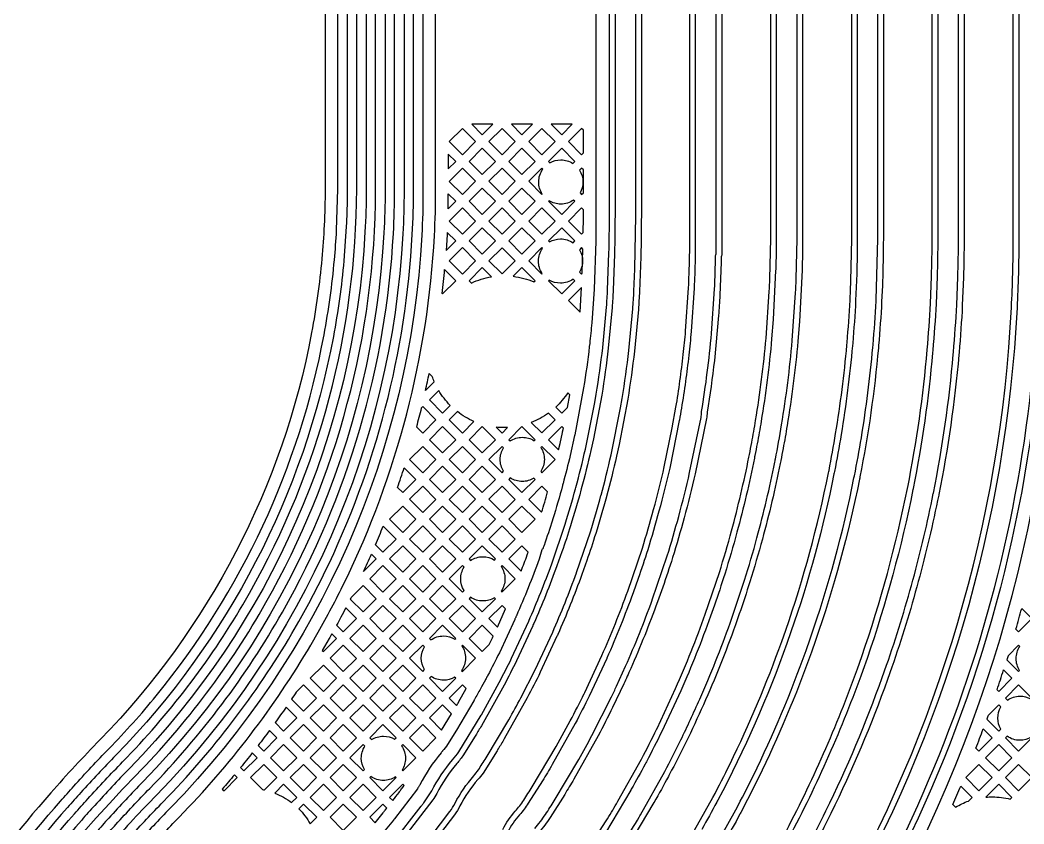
# Model space of a CAD drawing. Extents: x 726 to 3150, y -650 to 148.
# Drawn here: x 2604.21 to 2612.29, y -542.57 to -536.1 of the extents above; entities that cross this region are included whole.
import ezdxf

# ---------------------------------------------------------------- set-up
doc = ezdxf.new("R2010")
doc.units = 0
doc.layers.add('bak_bak_btr2-bcq2792', color=8, linetype='Continuous')
doc.layers.add('bak_outline', color=12, linetype='Continuous')

msp = doc.modelspace()

# ---------------------------------------------------------------- linework, layer by layer
at = {"layer": 'bak_bak_btr2-bcq2792'}
for p, q in [((2608.019, -536.943), (2607.8489, -536.943)), ((2608.3385, -536.943), (2608.1684, -536.943)), ((2608.6583, -536.943), (2608.4882, -536.943)), ((2607.6604, -537.1821), (2607.6604, -537.3016)), ((2608.627, -538.3607), (2608.7205, -538.4542)), ((2608.4672, -539.4796), (2608.5479, -539.5603)), ((2608.3074, -539.9593), (2608.4116, -540.0635)), ((2608.1476, -540.4388), (2608.2465, -540.5378)), ((2607.9877, -540.9183), (2608.0564, -540.987)), ((2607.668, -541.5577), (2607.7274, -541.6171)), ((2607.5081, -541.7176), (2607.6069, -541.8163))]:
    msp.add_line(p, q, dxfattribs=at)
for points in [[(2598.0005, -555.3814), (2598.0005, -549.881, -0.196002), (2602.2464, -539.4663, 0.196006), (2603.017, -537.5762), (2603.017, -506.9827, -0.414216), (2603.8135, -506.1862), (2615.4135, -506.1862, -0.414216), (2616.21, -506.9827), (2616.21, -537.991, -0.202307), (2611.7084, -548.6611, 0.202311), (2611.1935, -549.8813), (2611.1935, -555.3811, 0.202315), (2611.7084, -556.6014, -0.202307), (2616.21, -567.2714), (2616.21, -588.8027, -0.414217), (2615.4135, -589.5993), (2603.8135, -589.5993, -0.414217), (2603.017, -588.8027), (2603.017, -567.6862, 0.196007), (2602.2464, -565.7962, -0.196002)], [(2608.4672, -537.2419), (2608.478, -537.2526, -0.130373), (2608.5661, -537.2293, -0.145202), (2608.6631, -537.258), (2608.6793, -537.2419), (2608.5732, -537.1358)], [(2608.3075, -537.4016), (2608.4135, -537.5076), (2608.4171, -537.504, -0.145197), (2608.3883, -537.4071, -0.156238), (2608.4214, -537.3038), (2608.4134, -537.2957)], [(2608.7166, -537.3123, -0.141503), (2608.7439, -537.4071, -0.130377), (2608.7206, -537.4952), (2608.733, -537.5076), (2608.7475, -537.4932), (2608.7475, -537.3101), (2608.7331, -537.2957)], [(2608.4674, -537.5615), (2608.5733, -537.6674), (2608.6791, -537.5615), (2608.6694, -537.5518, -0.156241), (2608.5661, -537.5849, -0.141511), (2608.4714, -537.5575)], [(2608.6271, -537.7213), (2608.7331, -537.8273), (2608.7467, -537.8137, 0.002706), (2608.7475, -537.6809), (2608.7475, -537.6299), (2608.733, -537.6154)], [(2608.4672, -537.8812), (2608.4747, -537.8886, -0.131707), (2608.5636, -537.8648, -0.15177), (2608.6643, -537.8961), (2608.6793, -537.8812), (2608.5733, -537.7752)], [(2608.3073, -538.0411), (2608.4134, -538.1471), (2608.4171, -538.1433, -0.151777), (2608.3858, -538.0426, -0.154931), (2608.4183, -537.94), (2608.4134, -537.935)], [(2608.7164, -537.9517, -0.271374), (2608.7176, -538.1315), (2608.733, -538.147), (2608.7386, -538.1414), (2608.7445, -537.9464), (2608.7331, -537.935)], [(2608.1829, -538.1655, -0.071133), (2608.3497, -538.2107), (2608.3595, -538.201), (2608.2535, -538.0949)], [(2608.4672, -538.201), (2608.5731, -538.3069), (2608.6791, -538.2008), (2608.6661, -538.1878, -0.154933), (2608.5636, -538.2204, -0.134886), (2608.4728, -538.1954)], [(2607.5083, -539.1599), (2607.6142, -539.2659), (2607.6766, -539.2035, -0.062087), (2607.5838, -539.0844)], [(2608.5251, -539.2177), (2608.5733, -539.2658), (2608.6192, -539.2199), (2608.6375, -539.1183), (2608.6215, -539.1023, -0.061807)], [(2607.4039, -539.3753), (2607.4544, -539.4258), (2607.5603, -539.3198), (2607.4544, -539.2138), (2607.443, -539.2252, -0.00529)], [(2608.3286, -539.341), (2608.4134, -539.4257), (2608.5194, -539.3197), (2608.466, -539.2663, -0.064293)], [(2608.1476, -539.4797), (2608.1576, -539.4897, -0.147309), (2608.2557, -539.4602, -0.142599), (2608.3512, -539.4879), (2608.3595, -539.4796), (2608.2536, -539.3737)], [(2607.9877, -539.6396), (2608.0936, -539.7455), (2608.1057, -539.7334, -0.142616), (2608.0779, -539.638, -0.139392), (2608.1045, -539.5444), (2608.0937, -539.5336)], [(2608.404, -539.7361), (2608.4134, -539.7455), (2608.5194, -539.6395), (2608.4134, -539.5335), (2608.4052, -539.5417, -0.144113), (2608.4335, -539.638, -0.147303)], [(2608.1475, -539.7994), (2608.2535, -539.9054), (2608.3595, -539.7994), (2608.3493, -539.7892, -0.139396), (2608.2557, -539.8158, -0.144078), (2608.1595, -539.7874)], [(2607.8279, -540.4387), (2607.84, -540.4508, -0.14783), (2607.9385, -540.421, -0.13834), (2608.0314, -540.4472), (2608.0398, -540.4388), (2607.9338, -540.3328)], [(2607.6681, -540.5986), (2607.774, -540.7046), (2607.7869, -540.6917, -0.138337), (2607.7607, -540.5988, -0.138868), (2607.7871, -540.5056), (2607.7741, -540.4926)], [(2608.0863, -540.5001, -0.148355), (2608.1163, -540.5988, -0.147839), (2608.0865, -540.6973), (2608.0937, -540.7045), (2608.1996, -540.5986), (2608.0937, -540.4927)], [(2606.8718, -540.7615), (2606.9748, -540.8645), (2607.0808, -540.7584), (2606.9748, -540.6525), (2606.878, -540.7493, -0.000646)], [(2607.8279, -540.7585), (2607.9338, -540.8644), (2608.0398, -540.7584), (2608.0317, -540.7503, -0.138866), (2607.9385, -540.7766, -0.148364), (2607.8397, -540.7467)], [(2607.5083, -541.0781), (2607.5201, -541.0899, -0.152569), (2607.6213, -541.0583, -0.137844), (2607.7139, -541.0843), (2607.72, -541.0782), (2607.6141, -540.9723)], [(2607.3484, -541.238), (2607.4543, -541.3439), (2607.4695, -541.3287, -0.137859), (2607.4435, -541.2361, -0.134091), (2607.4681, -541.1458), (2607.4544, -541.132)], [(2607.7674, -541.3373), (2607.774, -541.3439), (2607.8799, -541.238), (2607.7739, -541.132), (2607.7689, -541.1371, -0.148851), (2607.7991, -541.2361, -0.152563)], [(2612.1549, -541.2491), (2612.2499, -541.344), (2612.258, -541.3359, -0.143032), (2612.2301, -541.2402, -0.147577), (2612.2597, -541.1419), (2612.2499, -541.132), (2612.1648, -541.2171, -0.000811)], [(2607.5082, -541.3978), (2607.6142, -541.5038), (2607.7202, -541.3978), (2607.7116, -541.3893, -0.134099), (2607.6213, -541.4139, -0.148838), (2607.5222, -541.3838)], [(2606.3986, -541.5671), (2606.4952, -541.6638), (2606.6012, -541.5578), (2606.4953, -541.4518), (2606.4364, -541.5107, -0.002348)], [(2612.1439, -541.5578), (2612.1596, -541.5736, -0.152566), (2612.2608, -541.5419, -0.129576), (2612.3484, -541.565), (2612.3558, -541.5577), (2612.2499, -541.4518)], [(2606.2671, -541.7552), (2606.3355, -541.8235), (2606.4413, -541.7177), (2606.3548, -541.6311, -0.005188)], [(2611.9939, -541.7274), (2612.09, -541.8235), (2612.1061, -541.8074, -0.129579), (2612.083, -541.7197, -0.134094), (2612.1077, -541.6294), (2612.09, -541.6117), (2612.0049, -541.6968, -0.000792)], [(2607.0286, -541.8774), (2607.0431, -541.8918, -0.142038), (2607.1382, -541.8643, -0.134676), (2607.2289, -541.8891), (2607.2406, -541.8774), (2607.1346, -541.7714)], [(2606.1304, -541.9383), (2606.1756, -541.9834), (2606.2816, -541.8774), (2606.2216, -541.8174, -0.005169)], [(2612.1439, -541.8774), (2612.2499, -541.9834), (2612.3558, -541.8775), (2612.3512, -541.8729, -0.134093), (2612.2608, -541.8975, -0.157032), (2612.1571, -541.8641)], [(2606.8687, -542.0373), (2606.9747, -542.1433), (2606.9852, -542.1328, -0.13469), (2606.9604, -542.0421, -0.144673), (2606.9889, -541.9454), (2606.9747, -541.9313)], [(2607.2846, -541.9412, -0.151992), (2607.316, -542.0421, -0.142029), (2607.2884, -542.1372), (2607.2945, -542.1433), (2607.4005, -542.0372), (2607.2945, -541.9313)], [(2605.9886, -542.1163), (2606.0157, -542.1433), (2606.1217, -542.0373), (2606.0832, -541.9988, -0.00515)], [(2606.0696, -542.1972), (2606.1652, -542.2928, -0.007771), (2606.1822, -542.2965), (2606.2815, -542.1971), (2606.1756, -542.0912)], [(2605.8419, -542.2893), (2605.8558, -542.3032), (2605.9618, -542.1972), (2605.9397, -542.1752, -0.005134)], [(2607.0286, -542.1972), (2607.1346, -542.3032), (2607.2406, -542.1971), (2607.2348, -542.1913, -0.144679), (2607.1382, -542.2199, -0.151991), (2607.0373, -542.1885)], [(2606.2644, -542.322, -0.068647), (2606.3999, -542.3984), (2606.4414, -542.3569), (2606.3354, -542.251)], [(2607.1885, -542.357), (2607.2138, -542.3824, 0.002812), (2607.2641, -542.3167, -0.04925), (2607.2692, -542.3082, -0.00622), (2607.2725, -542.304, -0.016804), (2607.2746, -542.3015, -0.00959), (2607.295, -542.2749, -0.020406), (2607.2972, -542.2715), (2607.3047, -542.2612), (2607.2945, -542.251)], [(2611.9863, -542.3547, -0.023603), (2612.0398, -542.3522, -0.063453), (2612.1825, -542.3704), (2612.196, -542.357), (2612.09, -542.251)], [(2606.4574, -542.4486, -0.066737), (2606.5492, -542.5688), (2606.6013, -542.5168), (2606.4953, -542.4108)], [(2607.0287, -542.5168), (2607.0727, -542.5607), (2607.1371, -542.4797, -0.128019), (2607.1534, -542.46), (2607.1665, -542.4429), (2607.1346, -542.4109)]]:
    msp.add_lwpolyline(points, format="xyb", close=True, dxfattribs=at)
for points in [[(2615.8427, -567.1464, 0.033094), (2615.7156, -565.2295, -0.14432), (2615.702, -565.1299, 0.021032), (2615.4817, -563.9282, -0.235174), (2615.4457, -563.7739, 0.030981), (2614.9206, -562.0535, -0.327235), (2614.8455, -561.8572, 0.032461), (2614.047, -560.1502, -0.402734), (2613.9265, -559.9352, 0.026194), (2613.1033, -558.656, -0.462809), (2612.9428, -558.4375, 0.021469), (2612.1531, -557.4724, -0.512225), (2611.9588, -557.259, 0.004676), (2611.7724, -557.0621), (2611.763, -557.0522, 0.007213), (2611.4676, -556.7553), (2611.4419, -556.7301, -0.047495), (2611.1901, -556.429, -0.458967), (2611.0521, -556.1974, -0.11836), (2610.8262, -555.2572), (2610.8262, -549.7573, -0.202298), (2611.4521, -548.274, 0.202302), (2615.8427, -537.8673), (2615.8427, -506.8558, -0.1755)], [(2615.7152, -506.9593), (2615.7152, -537.8668, -0.202308), (2611.3632, -548.1825, 0.202304), (2610.6987, -549.7571), (2610.6987, -555.2569, 0.118898), (2610.9405, -556.2592, 0.264777), (2611.0825, -556.4975, 0.049743), (2611.3632, -556.8315, -0.012228), (2611.8554, -557.3349, 0.308379), (2612.0678, -557.5683, -0.021115), (2612.8374, -558.5094, 0.268033), (2613.0033, -558.7352, -0.026221), (2613.8194, -560.005, 0.214143), (2613.9316, -560.2051, -0.03315), (2614.7383, -561.9336, 0.130853), (2614.7899, -562.0682, -0.090345), (2615.7152, -567.1469)], [(2613.8483, -509.4412), (2613.8483, -537.8671, -0.202318), (2610.0598, -546.8455, 0.20223), (2608.8318, -549.7566), (2608.8318, -555.2574, 0.202295), (2610.0606, -558.1693, -0.202293), (2613.8483, -567.1469)], [(2613.9758, -567.1469, 0.202298), (2610.1493, -558.0779, -0.202305), (2608.9593, -555.2572), (2608.9593, -549.7568, -0.202305), (2610.1493, -546.9361, 0.202298), (2613.9758, -537.8671), (2613.9758, -509.682, -0.126413)], [(2608.9427, -542.9203, 0.013098), (2609.1973, -542.5142, -0.007566), (2609.2075, -542.4971), (2609.4018, -542.1488, 0.00782), (2609.5318, -541.8941, 0.009871), (2609.6838, -541.5666, 0.018009), (2609.9282, -540.9547), (2610.0445, -540.6101, 0.009758), (2610.1446, -540.2676, 0.017027), (2610.2875, -539.6612, -0.004231), (2610.2919, -539.6399, -0.011594), (2610.2921, -539.6391, -0.020911), (2610.2923, -539.6374, 0.00801), (2610.3428, -539.3588, 0.018634), (2610.4289, -538.6824), (2610.4553, -538.2996, 0.00304), (2610.4596, -538.1892), (2610.4667, -537.8639), (2610.4651, -509.9475, 0.05279)], [(2610.5101, -509.9475), (2610.5117, -537.8641, -0.006834), (2610.5071, -538.1151), (2610.4865, -538.5302), (2610.4737, -538.6865, -0.01864), (2610.3872, -539.3663, -0.005101), (2610.3548, -539.5506, -0.002759), (2610.3365, -539.6461, -0.01412), (2610.3363, -539.6472, -0.024773), (2610.3359, -539.6493, 0.004272), (2610.3317, -539.6701, -0.017034), (2610.188, -540.2797, -0.009755), (2610.0874, -540.6238, -0.007369), (2610.0025, -540.8809), (2609.9706, -540.9699, -0.018811), (2609.7131, -541.6118, -0.009075), (2609.5721, -541.9141, -0.007835), (2609.4412, -542.1705, 0.003001), (2609.4318, -542.1878, -0.006467), (2609.3172, -542.3958, -0.015681), (2609.3166, -542.3969, -0.025835), (2609.3156, -542.3988), (2609.1039, -542.7538, -0.006204)], [(2608.6865, -542.9224), (2608.9311, -542.545, 0.004291), (2609.0142, -542.4076, -0.006614), (2609.0257, -542.3876), (2609.2151, -542.0479, 0.007597), (2609.3387, -541.8063, -0.034065), (2609.3402, -541.8037, -0.028982), (2609.3411, -541.8014), (2609.4899, -541.4813, 0.018024), (2609.7288, -540.883), (2609.8421, -540.5466, 0.009768), (2609.9402, -540.2117, 0.017014), (2610.0796, -539.6198, -0.003504), (2610.0838, -539.5995, -0.023938), (2610.0841, -539.5975, 0.002805), (2610.1024, -539.5032, 0.005096), (2610.1338, -539.3242, 0.018632), (2610.2178, -538.6636), (2610.2437, -538.2889, 0.003014), (2610.2477, -538.1821), (2610.2548, -537.8634), (2610.2548, -509.9863, 0.098368)], [(2610.2998, -509.9863), (2610.2998, -537.8636, -0.006741), (2610.2952, -538.1055, 0.002898), (2610.2948, -538.1189), (2610.2751, -538.5135), (2610.2627, -538.6677, -0.018637), (2610.1781, -539.3317, -0.005101), (2610.1465, -539.5118, -0.002789), (2610.1283, -539.606, -0.027968), (2610.1279, -539.6084, 0.003636), (2610.1236, -539.6289, -0.017013), (2609.9836, -540.2237, -0.009765), (2609.885, -540.5603, -0.007346), (2609.8024, -540.8107), (2609.7711, -540.8982, -0.018024), (2609.5311, -541.4995), (2609.3791, -541.8262, -0.007607), (2609.2547, -542.0693, 0.002849), (2609.2448, -542.0879, -0.006469), (2609.1328, -542.2912, -0.034476), (2609.1312, -542.2937, -0.042926), (2609.1296, -542.2972), (2608.9245, -542.6411, -0.006219)], [(2611.8111, -510.1323), (2611.8111, -537.8661, -0.007363), (2611.806, -538.1749), (2611.7971, -538.3975, -0.009104), (2611.7707, -538.7785), (2611.7691, -538.7976, -0.027064), (2611.6078, -539.9215, -0.034325), (2611.607, -539.9244, -0.017038), (2611.4428, -540.6203, -0.017173), (2611.2301, -541.3089), (2611.1948, -541.4085, -0.027873), (2610.7395, -542.4855, -0.008118), (2610.5848, -542.7889, 0.0064), (2610.5799, -542.7979, -0.006535), (2610.4481, -543.0381), (2610.34, -543.2247, -0.01235), (2610.0645, -543.6636, 0.002891), (2610.0583, -543.673, -0.023469), (2609.4757, -544.4669, -0.011333), (2609.1684, -544.8299), (2608.9717, -545.0458, -0.011348), (2608.638, -545.3855, 0.02257), (2608.2613, -545.7871, 0.175154), (2606.7946, -549.6681)], [(2609.214, -510.1277), (2609.214, -537.6779, -0.006311), (2609.2099, -538.0013, 0.00294), (2609.2097, -538.0091), (2609.1992, -538.287, -0.004607), (2609.1901, -538.4316), (2609.1585, -538.7685, -0.012353), (2609.1045, -539.1547), (2609.0352, -539.5187), (2609.0148, -539.6115, -0.010649), (2608.9333, -539.9375, -0.0154), (2608.9329, -539.9387, -0.009773), (2608.8468, -540.2348, -0.007239), (2608.7751, -540.4515), (2608.7349, -540.5641, -0.016495), (2608.5411, -541.0474, 0.008557), (2608.5352, -541.06), (2608.4005, -541.3503, -0.007282), (2608.296, -541.5548), (2608.1105, -541.8862, -0.002919), (2608.0606, -541.969, -0.012052), (2608.0601, -541.9696, 0.00866), (2608.0527, -541.9816), (2607.9398, -542.1608, -0.029203), (2607.8987, -542.2134, 0.059573), (2607.7546, -542.4247, -0.036971), (2607.7105, -542.4968), (2607.4494, -542.8369)], [(2607.4546, -542.758), (2607.6739, -542.4705, 0.037109), (2607.7147, -542.4039, -0.05959), (2607.8649, -542.1837, 0.029073), (2607.9026, -542.1354, 0.003655), (2607.9644, -542.0395), (2608.1476, -541.7313, 0.006401), (2608.2443, -541.5555), (2608.3601, -541.3304), (2608.5005, -541.028, 0.016409), (2608.6922, -540.5498, -0.023836), (2608.6928, -540.5479), (2608.804, -540.221, 0.009743), (2608.8893, -539.9275, -0.015693), (2608.8897, -539.9263, -0.011201), (2608.8899, -539.9257, 0.010649), (2608.9709, -539.6015), (2609.0475, -539.2221), (2609.0601, -539.1474, 0.012353), (2609.1138, -538.7634), (2609.1452, -538.4284, 0.004606), (2609.1543, -538.2845), (2609.1617, -538.1089, -0.035029), (2609.1621, -538.1058, -0.013506), (2609.1621, -538.1048), (2609.169, -537.6779), (2609.169, -510.1277, 0.381345)], [(2607.5165, -546.3656, -0.059093), (2608.459, -545.2012, 0.009205), (2608.7242, -544.9336, -0.054205), (2608.7271, -544.9298), (2608.9765, -544.6588, 0.011316), (2609.276, -544.3054, 0.023429), (2609.8432, -543.5321), (2609.8499, -543.5218, 0.012355), (2610.1191, -543.0936), (2610.3532, -542.6769, -0.005214), (2610.3597, -542.6651, 0.035891), (2610.9528, -541.3221), (2610.9875, -541.2241, 0.034241), (2611.3551, -539.8725, -0.011972), (2611.3575, -539.8617, 0.02728), (2611.5148, -538.7564, 0.009128), (2611.5406, -538.3837), (2611.5492, -538.1666, 0.007354), (2611.5543, -537.8658), (2611.5568, -510.112, -0.19897)], [(2607.5175, -546.7805, -0.053241), (2608.2672, -545.7116, -0.020092), (2608.6068, -545.3531, 0.011279), (2608.9371, -545.0169, -0.033861), (2608.939, -545.0146), (2609.1348, -544.8001, 0.011337), (2609.4408, -544.4385, 0.023464), (2610.0208, -543.6482, -0.002781), (2610.0269, -543.6387, 0.013441), (2610.3245, -543.1624), (2610.5456, -542.7668, 0.008093), (2610.6991, -542.4657, 0.027871), (2611.1524, -541.3934), (2611.1875, -541.2941, 0.017176), (2611.3994, -540.6084, 0.0171), (2611.5634, -539.9129, -0.034073), (2611.5642, -539.9101, 0.027), (2611.7243, -538.7936), (2611.7258, -538.7746, 0.009105), (2611.7522, -538.3952), (2611.7611, -538.1735, 0.007363), (2611.7661, -537.866), (2611.7661, -510.1323, -0.198595)], [(2611.6018, -510.112), (2611.5993, -537.8659, -0.007354), (2611.5942, -538.168), (2611.5856, -538.3864, -0.009119), (2611.5596, -538.7603), (2611.5578, -538.7799, -0.026813), (2611.4015, -539.8709, -0.015449), (2611.4012, -539.8721, 0.012754), (2611.3992, -539.8814, -0.034239), (2611.03, -541.2389), (2610.9951, -541.3372, -0.035908), (2610.3991, -542.6867, 0.005344), (2610.3929, -542.6981, -0.006547), (2610.2634, -542.9338), (2610.1577, -543.1166, -0.012354), (2609.8875, -543.5467), (2609.8808, -543.557, -0.023435), (2609.3108, -544.3338, -0.011312), (2609.0102, -544.6887), (2608.7597, -544.9616, -0.009311), (2608.4903, -545.2335, 0.02009), (2608.1416, -545.6018, 0.003802), (2608.1003, -545.6494, 0.036457), (2607.5546, -546.3896, 0.060186)], [(2608.3561, -542.6062, 0.037494), (2608.4424, -542.4936, 0.00389), (2608.5135, -542.3828), (2608.7113, -542.0505, 0.006419), (2608.816, -541.8595), (2608.9746, -541.5464, 0.002769), (2609.0146, -541.4622), (2609.0872, -541.3023, 0.016906), (2609.3015, -540.7693, -0.024627), (2609.3021, -540.7673), (2609.422, -540.4147, 0.009761), (2609.5147, -540.0964, 0.010706), (2609.6026, -539.7435), (2609.6942, -539.3011, 0.049407), (2609.6986, -539.2567, -0.041947), (2609.6989, -539.253, 0.018637), (2609.7789, -538.6249), (2609.8035, -538.2654, 0.002823), (2609.807, -538.1704, -0.037109), (2609.8074, -538.1672), (2609.8121, -537.9988, -0.155259), (2609.8164, -537.9859), (2609.8164, -510.1073, 0.108718)], [(2609.8614, -510.1073), (2609.8614, -537.9946, -0.161553), (2609.857, -538.008, -0.002253), (2609.8561, -538.0508), (2609.8462, -538.3181, -0.004772), (2609.8357, -538.4804), (2609.8018, -538.8425, -0.012302), (2609.7436, -539.2586, -0.047687), (2609.7383, -539.3099), (2609.6465, -539.7534, -0.010707), (2609.5581, -540.1082, -0.009764), (2609.4649, -540.4283, -0.007327), (2609.3862, -540.6657), (2609.3442, -540.7836, -0.016946), (2609.1283, -541.3206, -0.003953), (2609.0731, -541.4433), (2608.9831, -541.6329, -0.007495), (2608.8664, -541.8606), (2608.6713, -542.2104, -0.003989), (2608.597, -542.3325), (2608.48, -542.5183, -0.037526), (2608.3895, -542.6363, 0.065202)], [(2609.5808, -542.7306), (2609.79, -542.3574, 0.007903), (2609.9276, -542.0875, 0.027862), (2610.3433, -541.1036), (2610.3757, -541.0113, 0.034212), (2610.7199, -539.7462, -0.00592), (2610.7242, -539.7262, 0.007842), (2610.7776, -539.4305, 0.018677), (2610.8678, -538.7199), (2610.8699, -538.6981, 0.008892), (2610.8937, -538.3581, -0.00586), (2610.8944, -538.3428, -0.013916), (2610.8944, -538.3418, -0.007762), (2610.8952, -538.3213, 0.003085), (2610.9, -538.2039), (2610.9071, -537.8647), (2610.9071, -510.1031, -0.086615)], [(2610.9521, -510.1031), (2610.9521, -537.8649, -0.007308), (2610.947, -538.1462), (2610.9386, -538.3603, -0.008896), (2610.9147, -538.7021), (2610.9126, -538.7239, -0.01868), (2610.822, -539.4379, -0.007866), (2610.7681, -539.736, 0.006074), (2610.7639, -539.7554, -0.034202), (2610.4182, -541.0261), (2610.3856, -541.1188, -0.035786), (2609.8294, -542.3792, 0.003598), (2609.8209, -542.3946, -0.006486), (2609.7008, -542.6135, -0.03224)], [(2609.7426, -542.8696), (2609.9743, -542.4566, 0.007933), (2610.1155, -542.1798, 0.027868), (2610.5404, -541.1742), (2610.5736, -541.0803, 0.034213), (2610.9251, -539.7875, -0.006804), (2610.9289, -539.7699, 0.007928), (2610.9844, -539.4644, 0.018698), (2611.0766, -538.7376), (2611.0784, -538.7168, 0.008987), (2611.1029, -538.3656, -0.014998), (2611.103, -538.3644, -0.003871), (2611.1032, -538.358, -0.029739), (2611.1035, -538.3554), (2611.1164, -537.8652), (2611.1164, -510.1033, -0.086713)], [(2611.1614, -510.1034), (2611.1614, -537.8654, -0.007317), (2611.1563, -538.1532, -0.013011), (2611.154, -538.2418), (2611.1479, -538.3673, -0.009001), (2611.1232, -538.7207), (2611.1214, -538.7416, -0.026629), (2610.973, -539.779, -0.013722), (2610.9728, -539.78, 0.006905), (2610.9692, -539.7965, -0.034207), (2610.6161, -541.095), (2610.5827, -541.1894, -0.027874), (2610.1558, -542.1998, -0.007938), (2610.0139, -542.478, 0.004025), (2610.0061, -542.4926, -0.006516), (2609.8826, -542.7171, -0.014631)], [(2612.2066, -567.1474, 0.202305), (2608.9144, -559.3454, -0.20227), (2607.1901, -555.2577), (2607.1901, -549.7561, -0.202271), (2608.9144, -545.6686, 0.00997), (2609.2194, -545.3596), (2609.2712, -545.3044, 0.01792), (2609.7836, -544.7158, 0.039144), (2610.7474, -543.3119, 0.118808), (2612.1924, -538.4164, 0.0126), (2612.2068, -537.8678), (2612.2068, -510.163, -0.359384)], [(2607.2081, -542.726), (2607.4426, -542.4265, -0.010195), (2607.4592, -542.4049, -0.033356), (2607.4611, -542.4028, -0.025845), (2607.4624, -542.4009), (2607.5274, -542.3047, -0.056502), (2607.6954, -542.0553, 0.032616), (2607.7448, -541.9893), (2607.9255, -541.6947, -0.032261), (2607.9267, -541.6921), (2608.0698, -541.4327, 0.007181), (2608.1696, -541.2377), (2608.3079, -540.939, 0.016279), (2608.4929, -540.4775), (2608.6018, -540.1578, 0.009667), (2608.6841, -539.8743), (2608.687, -539.8639, 0.010419), (2608.7641, -539.5552), (2608.8394, -539.1809), (2608.8508, -539.1128, 0.012316), (2608.9031, -538.7404, -0.020633), (2608.9032, -538.7387), (2608.9339, -538.4131, 0.004576), (2608.9424, -538.2741), (2608.9533, -537.9796, 0.006014), (2608.9572, -537.6776), (2608.9574, -510.1718, 0.221271)], [(2612.2518, -510.163), (2612.2518, -537.8679, -0.012599), (2612.2373, -538.4186, -0.118807), (2610.7864, -543.3344, -0.039149), (2609.8184, -544.7442, -0.017915), (2609.3041, -545.3351), (2609.252, -545.3905, -0.009972), (2608.9458, -545.7008, 0.202267), (2607.2351, -549.7561), (2607.2351, -555.2577, 0.202281), (2608.946, -559.3134, -0.009045), (2609.2244, -559.5941, -0.033479), (2610.1616, -560.7176, -0.158409), (2612.2516, -567.1474)], [(2609.0024, -510.1729), (2609.0021, -537.6776, -0.006013), (2608.9983, -537.9807, -0.039966), (2608.998, -537.9842, -0.026557), (2608.9981, -537.9865), (2608.9874, -538.2764, -0.004576), (2608.9787, -538.4163), (2608.9479, -538.7444, -0.012352), (2608.8952, -539.1202), (2608.8279, -539.4739), (2608.808, -539.5652, -0.01043), (2608.7303, -539.876, -0.037103), (2608.7293, -539.8791), (2608.7276, -539.8859, -0.009677), (2608.6447, -540.1713, -0.007205), (2608.5752, -540.3812), (2608.5352, -540.4929, -0.016315), (2608.3487, -540.9581, 0.007376), (2608.3411, -540.9747, -0.022835), (2608.3403, -540.9764), (2608.2101, -541.2573, -0.007195), (2608.1096, -541.4539), (2607.9273, -541.7796, -0.002779), (2607.8809, -541.8562, 0.007858), (2607.8708, -541.8727), (2607.7825, -542.0139, -0.032628), (2607.7296, -542.0846, 0.056501), (2607.5673, -542.3255, -0.036436), (2607.5357, -542.3767), (2607.2846, -542.7038)], [(2612.4159, -567.1474, 0.202305), (2609.0607, -559.1953, -0.202285), (2607.3994, -555.2574), (2607.3994, -549.7563, -0.202284), (2609.0607, -545.8187, 0.011048), (2609.4042, -545.4688, -0.043773), (2609.4071, -545.4662, -0.031626), (2609.4089, -545.4641, 0.011332), (2609.4145, -545.4581), (2609.4242, -545.4476, 0.017931), (2609.9466, -544.8471, 0.159449), (2612.4032, -538.3936), (2612.407, -538.3096, 0.009958), (2612.4161, -537.8678), (2612.4161, -510.1684, -0.358834)], [(2612.4611, -510.1684), (2612.4611, -537.8679, -0.009958), (2612.452, -538.3115, -0.191949), (2609.0919, -545.8511, 0.202271), (2607.4444, -549.7563), (2607.4444, -555.2574, 0.202287), (2609.0921, -559.1631, -0.00905), (2609.3758, -559.4496, -0.031945), (2610.2908, -560.5393, -0.159979), (2612.4609, -567.1474)], [(2608.0993, -542.6141, -0.06554), (2608.1999, -542.4665, 0.037419), (2608.2671, -542.379, 0.003861), (2608.3359, -542.2718), (2608.5288, -541.9474), (2608.6423, -541.7404, 0.007421), (2608.7542, -541.5217, -0.002896), (2608.7582, -541.5133), (2608.8968, -541.215, 0.01684), (2609.1048, -540.6971), (2609.2221, -540.3519, 0.009769), (2609.3126, -540.0412, 0.010691), (2609.3984, -539.6975), (2609.4632, -539.3844), (2609.4924, -539.2187, 0.012957), (2609.5514, -538.7934, 0.005688), (2609.5704, -538.6062), (2609.5942, -538.2578, 0.003363), (2609.5983, -538.1471, -0.050252), (2609.5988, -538.1426), (2609.6033, -537.9316), (2609.6033, -510.1427, 0.108703)], [(2609.6483, -510.1427), (2609.6483, -537.9316, -0.009118), (2609.645, -538.1014), (2609.6437, -538.1459, -0.046236), (2609.6432, -538.15, -0.003312), (2609.6392, -538.2595, -0.018684), (2609.6392, -538.2611), (2609.6152, -538.6103, -0.005688), (2609.5961, -538.7985, -0.012956), (2609.5368, -539.2261, -0.002917), (2609.5205, -539.3211, -0.038254), (2609.5196, -539.3244), (2609.4423, -539.7075, -0.010699), (2609.356, -540.0533, -0.009765), (2609.265, -540.3656, -0.007301), (2609.1886, -540.5963), (2609.1471, -540.7124, -0.016935), (2608.9367, -541.2361, -0.036224), (2608.9352, -541.2389), (2608.7946, -541.5415, -0.007424), (2608.682, -541.7615), (2608.497, -542.0928, -0.004328), (2608.4187, -542.2227, -0.012618), (2608.4182, -542.2234), (2608.3046, -542.4039, -0.037356), (2608.2334, -542.4965, 0.065565), (2608.1394, -542.6345, -0.039177)], [(2603.0263, -546.6293), (2603.1376, -546.2974, -0.005497), (2603.2161, -546.0837, -0.00634), (2603.3124, -545.8394, -0.01078), (2603.4903, -545.4293, -0.042834), (2603.4945, -545.4218, -0.011529), (2603.4954, -545.4199, -0.028586), (2604.0516, -544.3736), (2604.0918, -544.3099, -0.023656), (2604.6461, -543.5008, -0.018406), (2605.1291, -542.9098, 0.007195), (2605.1373, -542.9004, -0.0034), (2605.2306, -542.7956, -0.009294), (2605.4948, -542.5151, 0.060389), (2606.5544, -541.1308, -0.016896), (2606.5562, -541.128, -0.01349), (2606.5574, -541.1258), (2606.6134, -541.0287, 0.015463), (2606.8226, -540.6323, 0.100529), (2607.5489, -537.8391, 0.014684), (2607.5588, -537.4639), (2607.5568, -510.396)], [(2602.7747, -546.3346, -0.002847), (2602.826, -546.187, -0.022916), (2603.1955, -545.2788, -0.028565), (2603.7698, -544.2003), (2603.8109, -544.1345, -0.042094), (2604.8822, -542.6895, -0.020541), (2604.8843, -542.6873, -0.027207), (2604.8868, -542.6841, -0.003478), (2604.9856, -542.5736, -0.009302), (2605.2583, -542.2838, 0.064467), (2606.3257, -540.8655, 0.116184), (2607.2187, -537.8209, 0.014721), (2607.2283, -537.4642), (2607.2283, -510.4884, 0.051196)], [(2607.3045, -510.4884), (2607.3045, -537.4797, -0.014083), (2607.2948, -537.8252, -0.181943), (2605.3127, -542.3372, 0.012759), (2604.944, -542.7345, -0.020529), (2604.9419, -542.7367, -0.027072), (2604.9394, -542.7398, 0.042094), (2603.8757, -544.1746), (2603.8348, -544.2401, 0.051513), (2602.8977, -546.2128, 0.002846), (2602.8467, -546.3594, 0.003436)], [(2602.8505, -546.5939), (2602.9697, -546.2381, -0.022876), (2603.3332, -545.3444, -0.033924), (2603.3356, -545.3399, -0.028468), (2603.8997, -544.2803), (2603.9405, -544.2151, -0.042319), (2605.0029, -542.7835, -0.003424), (2605.0985, -542.6761, -0.009301), (2605.3674, -542.3906, 0.060421), (2606.4014, -541.0395), (2606.4583, -540.9407, 0.015462), (2606.6625, -540.5542, 0.100549), (2607.3711, -537.829, 0.014695), (2607.3807, -537.464), (2607.3807, -510.4885, 0.051225)], [(2607.4569, -510.4885), (2607.4569, -537.4836, -0.013918), (2607.4472, -537.8336, -0.181945), (2605.4219, -542.4439, 0.009302), (2605.1549, -542.7274, 0.003415), (2605.0602, -542.8337, -0.007873), (2605.0532, -542.8415, 0.042075), (2604.0053, -544.2552), (2603.9648, -544.3199, 0.02859), (2603.4026, -545.3765, -0.033782), (2603.4002, -545.381, 0.02276), (2603.0414, -546.2639, 0.00283), (2602.9914, -546.4081, 0.003436)], [(2608.8491, -510.4833), (2608.8473, -537.8837), (2608.8345, -538.2691), (2608.8154, -538.5395, -0.005587), (2608.7982, -538.7064), (2608.7954, -538.7309, -0.011104), (2608.7497, -539.062), (2608.6786, -539.4414, -0.023858), (2608.6774, -539.446), (2608.6415, -539.6058, -0.007766), (2608.5837, -539.8321, -0.017531), (2608.5827, -539.8354, -0.012898), (2608.5821, -539.8377, 0.007584), (2608.5811, -539.8412, -0.020635), (2608.58, -539.8451, -0.014277), (2608.5794, -539.8478, -0.009297), (2608.5016, -540.1165, -0.024622), (2608.5, -540.1211, -0.023824), (2608.4988, -540.1257, -0.007157), (2608.431, -540.33, -0.015972), (2608.4299, -540.3329, -0.02056), (2608.4286, -540.3368), (2608.4251, -540.3464, -0.110313), (2608.4131, -540.365), (2608.3911, -540.4414, -0.016245), (2608.2091, -540.8954, 0.003304), (2608.205, -540.904, -0.00817), (2608.2045, -540.9051, -0.041227), (2608.2013, -540.9128, 0.019059), (2608.1971, -540.9216, -0.018922), (2608.1958, -540.9251), (2608.0716, -541.1927, -0.006747), (2607.9791, -541.3732, -0.018652), (2607.9773, -541.3764, -0.028652), (2607.9747, -541.3815, 0.002247), (2607.9606, -541.4071, -0.022679), (2607.9587, -541.4112, -0.002799), (2607.919, -541.4846, -0.003277), (2607.8711, -541.57, -0.034692), (2607.8675, -541.576, -0.015697), (2607.8659, -541.5785, -0.013809), (2607.8647, -541.5808), (2607.7265, -541.8152), (2607.6546, -541.9299, -0.031651), (2607.6152, -541.9833, -0.024719), (2607.6119, -541.9869, 0.002781), (2607.6021, -541.9984, 0.053469), (2607.4318, -542.2545, -0.02196), (2607.4205, -542.2743, -0.015419), (2607.4115, -542.2873), (2607.2281, -542.5292, -0.038127), (2607.2227, -542.5347, -0.027227), (2607.2196, -542.5391), (2606.979, -542.8288)], [(2602.5836, -546.4268, -0.115851), (2605.1491, -542.1771, 0.064477), (2606.1933, -540.7899, 0.128813), (2607.0759, -537.4758), (2607.0759, -510.5524, 0.153996)], [(2607.1521, -510.5524), (2607.1521, -537.4758, -0.014254), (2607.1424, -537.8168, -0.181951), (2605.2035, -542.2305, 0.009305), (2604.9289, -542.5226, 0.003637), (2604.8249, -542.639, 0.042088), (2603.7459, -544.0941), (2603.7049, -544.1605, 0.058609), (2602.6561, -546.4502)], [(2612.5687, -567.1474, 0.159973), (2610.3779, -560.4755, 0.033004), (2609.4212, -559.3408, 0.006978), (2609.2004, -559.1179, -0.016435), (2609.1982, -559.1156, -0.011148), (2609.1967, -559.1142, -0.20427), (2607.5522, -555.2574), (2607.5522, -549.7563, -0.202302), (2609.1677, -545.9279, 0.011131), (2609.5187, -545.5707, -0.020546), (2609.5216, -545.5678, -0.025482), (2609.5249, -545.564), (2609.5361, -545.5522, 0.016881), (2610.0358, -544.98), (2610.0672, -544.9414, 0.041159), (2611.1077, -543.412, 0.1296), (2612.5692, -537.863), (2612.5692, -510.7682, -0.191832)], [(2602.4382, -546.3801, -0.013503), (2602.6361, -545.8197, -0.002813), (2602.6439, -545.7995, -0.015858), (2602.9159, -545.1567, -0.021643), (2602.9173, -545.1538, -0.010515), (2603.1196, -544.7377, -0.018136), (2603.5097, -544.0413, -0.017221), (2603.9258, -543.4078, -0.026656), (2604.6534, -542.4878, -0.003631), (2604.7594, -542.3691, -0.009312), (2605.0399, -542.0704, 0.060389), (2606.0067, -540.8077), (2606.0606, -540.7146, 0.129218), (2606.9235, -537.4647), (2606.9235, -510.8522, 0.198756)], [(2606.9997, -510.8522), (2606.9997, -537.4719, -0.014443), (2606.99, -537.8086, -0.181952), (2605.0943, -542.1238, 0.009313), (2604.8157, -542.4204, 0.00363), (2604.7104, -542.5383, 0.027693), (2603.9618, -543.4889, 0.014371), (2603.6162, -544.0134), (2603.5748, -544.0809, 0.018141), (2603.1873, -544.7727, 0.010491), (2602.9868, -545.185, -0.021899), (2602.9854, -545.1879, 0.029872), (2602.5107, -546.4035, -0.024884)], [(2606.6693, -510.9151), (2606.6693, -537.4645, -0.013224), (2606.6614, -537.7553, -0.01062), (2606.6426, -538.0246, -0.023533), (2606.5606, -538.6171, -0.148128), (2604.8575, -541.8927, 0.012917), (2604.4625, -542.3197, 0.026571), (2603.7203, -543.2577, 0.003501), (2603.6909, -543.2994, 0.010355), (2603.431, -543.6865, 0.003121), (2603.3848, -543.7594, 0.022047), (2602.893, -544.6217, 0.01044), (2602.6873, -545.0444, 0.021109), (2602.6825, -545.055, 0.015702), (2602.4071, -545.7063, 0.002674), (2602.3985, -545.7279), (2602.3983, -545.7289, 0.003262), (2602.3469, -545.8658, 0.010191), (2602.1968, -546.2994, 0.00754), (2602.1928, -546.3118)], [(2602.2936, -546.3314, -0.010211), (2602.4426, -545.9009, -0.003269), (2602.4936, -545.765, -0.002727), (2602.502, -545.744, -0.015812), (2602.7768, -545.0942, -0.035272), (2602.7788, -545.0893, -0.003375), (2602.7805, -545.0859, -0.010411), (2602.9839, -544.6683, -0.018146), (2603.3794, -543.9618), (2603.517, -543.7413, -0.010357), (2603.7746, -543.3576, -0.003532), (2603.8035, -543.3167, -0.026579), (2604.5391, -542.3869, -0.003629), (2604.6465, -542.2665, -0.009303), (2604.9306, -541.9639, 0.022082), (2605.3103, -541.5392, 0.125692), (2606.6608, -538.6357, 0.02354), (2606.7441, -538.0335, 0.009236), (2606.7615, -537.7957), (2606.7711, -537.4645), (2606.7711, -510.9151, 0.198834)], [(2606.8473, -510.9151), (2606.8468, -537.5366, -0.010052), (2606.8394, -537.7647), (2606.82, -538.0407, -0.023531), (2606.7357, -538.6498, -0.148135), (2604.9849, -542.0173, 0.009302), (2604.7029, -542.3178, 0.003628), (2604.5962, -542.4373, 0.027704), (2603.8369, -543.4015, 0.010363), (2603.5809, -543.7828, 0.00312), (2603.5359, -543.8538), (2603.4445, -544.0014, 0.018147), (2603.0516, -544.7032, 0.010425), (2602.8494, -545.1185, -0.02041), (2602.8481, -545.1212, -0.026554), (2602.8466, -545.1248, 0.015869), (2602.5726, -545.7725, 0.002743), (2602.5645, -545.7929, 0.00326), (2602.514, -545.9275, 0.010443), (2602.3628, -546.3649)], [(2607.6521, -537.8131, -0.001299), (2607.6504, -537.8447), (2607.6504, -537.8451, -0.003868), (2607.6434, -537.9579)], [(2607.8279, -538.201), (2607.8467, -538.2198, -0.06962), (2608.0082, -538.1692)], [(2607.4767, -539.0837), (2607.5474, -539.0131, -0.018572), (2607.531, -538.9709), (2607.5067, -538.9466)], [(2607.8671, -539.3326, -0.063612), (2607.7339, -539.254), (2607.6681, -539.3198)], [(2608.1381, -539.3815, -0.012334), (2608.1082, -539.3822, -0.025149), (2608.047, -539.3791)], [(2608.5479, -539.5603), (2608.5597, -539.5092), (2608.579, -539.4205, -0.021015), (2608.58, -539.4164), (2608.5863, -539.3866), (2608.5733, -539.3736), (2608.4672, -539.4796)], [(2608.4116, -540.0635, 0.005763), (2608.4597, -539.8996), (2608.4134, -539.8533), (2608.3074, -539.9593)], [(2608.2465, -540.5378, 0.004721), (2608.2955, -540.4069), (2608.3036, -540.3835), (2608.3037, -540.383), (2608.2536, -540.3328), (2608.1476, -540.4388)], [(2606.8354, -540.8328, -0.002841), (2606.7969, -540.9059), (2606.7967, -540.9062, -0.002543), (2606.7617, -540.9712)], [(2606.7233, -541.0406, -0.001552), (2606.7018, -541.0788), (2606.6462, -541.1752)], [(2607.7274, -541.6171, -0.003211), (2607.7429, -541.5915), (2607.8042, -541.4818), (2607.774, -541.4517), (2607.668, -541.5577)], [(2611.7205, -542.4131), (2611.7431, -542.4357, -0.051047), (2611.8476, -542.3856), (2611.8762, -542.357), (2611.784, -542.2648)]]:
    msp.add_lwpolyline(points, format="xyb", dxfattribs=at)
for points in [[(2607.8489, -536.943), (2607.9339, -537.0281), (2608.019, -536.943)], [(2608.1684, -536.943), (2608.2535, -537.0281), (2608.3385, -536.943)], [(2608.4882, -536.943), (2608.5732, -537.0281), (2608.6583, -536.943)], [(2607.6604, -537.3016), (2607.7202, -537.2419), (2607.6604, -537.1821)], [(2607.6589, -537.6226), (2607.72, -537.5615), (2607.6604, -537.5019)], [(2607.6434, -537.9579), (2607.7202, -537.8812), (2607.6521, -537.8131)], [(2607.6111, -538.3037), (2607.6143, -538.3068), (2607.7202, -538.201), (2607.631, -538.1118)], [(2608.0082, -538.1692), (2607.9339, -538.0949), (2607.8279, -538.201)], [(2608.7205, -538.4542), (2608.7335, -538.2552), (2608.733, -538.2547), (2608.627, -538.3607)], [(2607.6681, -539.3198), (2607.774, -539.4258), (2607.8671, -539.3326)], [(2608.047, -539.3791), (2608.0937, -539.4258), (2608.1381, -539.3815)], [(2607.2528, -539.8636), (2607.2945, -539.9053), (2607.4004, -539.7994), (2607.306, -539.705)], [(2607.0746, -540.325), (2607.1346, -540.3849), (2607.2406, -540.2789), (2607.1365, -540.1748)], [(2606.9786, -540.5409), (2607.0807, -540.4388), (2607.0421, -540.4002)], [(2606.7617, -540.9712), (2606.8149, -541.0244), (2606.9209, -540.9183), (2606.8354, -540.8328)], [(2608.0564, -540.987), (2608.1222, -540.8407), (2608.0937, -540.8122), (2607.9877, -540.9183)], [(2612.2286, -541.003), (2612.2499, -541.0243), (2612.3558, -540.9184), (2612.2749, -540.8375)], [(2606.6462, -541.1752), (2606.6552, -541.1841), (2606.761, -541.0782), (2606.7233, -541.0406)], [(2612.0766, -541.4905), (2612.09, -541.5039), (2612.196, -541.3979), (2612.129, -541.3309)], [(2607.6069, -541.8163), (2607.6872, -541.6846), (2607.6142, -541.6116), (2607.5081, -541.7176)], [(2611.9069, -541.9601), (2611.9301, -541.9834), (2612.0361, -541.8774), (2611.965, -541.8063)]]:
    msp.add_lwpolyline(points, dxfattribs=at)
for points in [[(2607.668, -537.082), (2607.774, -537.188), (2607.8801, -537.082), (2607.774, -536.9759)], [(2607.9878, -537.082), (2608.0937, -537.1878), (2608.1996, -537.082), (2608.0937, -536.9761)], [(2608.3073, -537.082), (2608.4134, -537.188), (2608.5194, -537.082), (2608.4134, -536.9759)], [(2608.6271, -537.082), (2608.7331, -537.188), (2608.7475, -537.1736), (2608.7475, -536.9903), (2608.7331, -536.9759)], [(2607.8279, -537.2419), (2607.9338, -537.3477), (2608.0398, -537.2417), (2607.9339, -537.1358)], [(2608.1476, -537.2417), (2608.2536, -537.3477), (2608.3595, -537.2419), (2608.2535, -537.1358)], [(2607.668, -537.4017), (2607.7739, -537.5076), (2607.8799, -537.4016), (2607.774, -537.2957)], [(2607.9877, -537.4016), (2608.0937, -537.5076), (2608.1997, -537.4016), (2608.0937, -537.2956)], [(2607.8278, -537.5615), (2607.9338, -537.6675), (2608.0398, -537.5615), (2607.9338, -537.4555)], [(2608.1476, -537.5615), (2608.2536, -537.6675), (2608.3596, -537.5615), (2608.2536, -537.4555)], [(2607.668, -537.7213), (2607.774, -537.8273), (2607.8799, -537.7214), (2607.7739, -537.6154)], [(2607.9877, -537.7214), (2608.0937, -537.8274), (2608.1997, -537.7214), (2608.0937, -537.6154)], [(2608.3075, -537.7214), (2608.4134, -537.8273), (2608.5194, -537.7213), (2608.4135, -537.6154)], [(2607.8279, -537.8812), (2607.9339, -537.9872), (2608.0398, -537.8813), (2607.9338, -537.7753)], [(2608.1476, -537.8813), (2608.2535, -537.9872), (2608.3595, -537.8812), (2608.2536, -537.7753)], [(2607.668, -538.0411), (2607.774, -538.1471), (2607.8801, -538.0411), (2607.774, -537.935)], [(2607.9878, -538.0411), (2608.0937, -538.1469), (2608.1996, -538.0411), (2608.0937, -537.9352)], [(2607.5082, -539.4797), (2607.6141, -539.5856), (2607.7201, -539.4796), (2607.6142, -539.3737)], [(2607.8279, -539.4796), (2607.9339, -539.5857), (2608.0398, -539.4797), (2607.9338, -539.3737)], [(2607.3484, -539.6396), (2607.4543, -539.7455), (2607.5603, -539.6395), (2607.4544, -539.5336)], [(2607.668, -539.6395), (2607.774, -539.7455), (2607.88, -539.6395), (2607.774, -539.5335)], [(2607.5081, -539.7994), (2607.6141, -539.9054), (2607.7202, -539.7994), (2607.6141, -539.6934)], [(2607.8279, -539.7994), (2607.9338, -539.9053), (2608.0398, -539.7994), (2607.9339, -539.6934)], [(2607.3484, -539.9591), (2607.4544, -540.0652), (2607.5603, -539.9593), (2607.4543, -539.8533)], [(2607.668, -539.9593), (2607.774, -540.0652), (2607.88, -539.9592), (2607.774, -539.8533)], [(2607.9877, -539.9592), (2608.0937, -540.0652), (2608.1996, -539.9593), (2608.0936, -539.8533)], [(2607.1885, -540.119), (2607.2945, -540.225), (2607.4005, -540.119), (2607.2945, -540.013)], [(2607.5083, -540.119), (2607.6142, -540.225), (2607.7201, -540.1191), (2607.6141, -540.0131)], [(2607.8278, -540.1191), (2607.9338, -540.2251), (2608.0398, -540.1191), (2607.9338, -540.0131)], [(2608.1476, -540.1191), (2608.2536, -540.2251), (2608.3595, -540.1192), (2608.2535, -540.0131)], [(2607.3484, -540.2789), (2607.4543, -540.3849), (2607.5603, -540.2789), (2607.4544, -540.1729)], [(2607.6681, -540.2789), (2607.7741, -540.3848), (2607.8799, -540.2789), (2607.774, -540.173)], [(2607.9877, -540.2789), (2608.0937, -540.3849), (2608.1997, -540.2789), (2608.0937, -540.1729)], [(2607.1885, -540.4388), (2607.2944, -540.5448), (2607.4004, -540.4388), (2607.2945, -540.3328)], [(2607.5082, -540.4388), (2607.6142, -540.5447), (2607.7202, -540.4387), (2607.6142, -540.3327)], [(2607.0287, -540.5986), (2607.1347, -540.7046), (2607.2406, -540.5987), (2607.1346, -540.4927)], [(2607.3483, -540.5987), (2607.4543, -540.7046), (2607.5603, -540.5986), (2607.4543, -540.4926)], [(2607.1886, -540.7584), (2607.2945, -540.8644), (2607.4004, -540.7585), (2607.2944, -540.6525)], [(2607.5082, -540.7585), (2607.6141, -540.8645), (2607.7202, -540.7585), (2607.6142, -540.6525)], [(2607.0287, -540.9183), (2607.1346, -541.0243), (2607.2406, -540.9183), (2607.1347, -540.8123)], [(2607.3484, -540.9183), (2607.4544, -541.0243), (2607.5603, -540.9184), (2607.4543, -540.8124)], [(2607.668, -540.9184), (2607.7739, -541.0243), (2607.8799, -540.9183), (2607.774, -540.8124)], [(2606.8688, -541.0782), (2606.9748, -541.1842), (2607.0808, -541.0782), (2606.9748, -540.9722)], [(2607.1885, -541.0782), (2607.2945, -541.1842), (2607.4005, -541.0781), (2607.2945, -540.9722)], [(2607.8278, -541.0782), (2607.9338, -541.1842), (2607.99, -541.128), (2608.0166, -541.0722), (2608.0166, -541.0722), (2608.0222, -541.0605), (2607.9338, -540.9721)], [(2606.709, -541.238), (2606.815, -541.344), (2606.9209, -541.2381), (2606.8149, -541.1321)], [(2607.0286, -541.2381), (2607.1346, -541.344), (2607.2406, -541.238), (2607.1346, -541.1321)], [(2606.5491, -541.3979), (2606.6551, -541.5039), (2606.7611, -541.3979), (2606.6552, -541.2919)], [(2606.8689, -541.3979), (2606.9748, -541.5038), (2607.0807, -541.3979), (2606.9748, -541.292)], [(2607.1885, -541.3979), (2607.2944, -541.5038), (2607.4004, -541.3978), (2607.2945, -541.2919)], [(2606.709, -541.5578), (2606.8149, -541.6637), (2606.9209, -541.5577), (2606.815, -541.4517)], [(2607.0287, -541.5577), (2607.1346, -541.6636), (2607.2405, -541.5577), (2607.1346, -541.4518)], [(2607.3483, -541.5577), (2607.4543, -541.6637), (2607.5603, -541.5577), (2607.4543, -541.4517)], [(2606.5491, -541.7177), (2606.655, -541.8236), (2606.7611, -541.7176), (2606.6551, -541.6116)], [(2606.8688, -541.7176), (2606.9747, -541.8235), (2607.0807, -541.7175), (2606.9748, -541.6116)], [(2607.1885, -541.7175), (2607.2945, -541.8235), (2607.4004, -541.7176), (2607.2944, -541.6116)], [(2606.3893, -541.8774), (2606.4953, -541.9834), (2606.6012, -541.8775), (2606.4952, -541.7715)], [(2606.7089, -541.8775), (2606.8148, -541.9834), (2606.9209, -541.8774), (2606.8149, -541.7715)], [(2607.3484, -541.8774), (2607.4544, -541.9834), (2607.5603, -541.8775), (2607.4543, -541.7715)], [(2606.2295, -542.0373), (2606.3354, -542.1432), (2606.4414, -542.0372), (2606.3355, -541.9313)], [(2606.5492, -542.0372), (2606.6551, -542.1432), (2606.761, -542.0373), (2606.655, -541.9314)], [(2611.984, -542.0372), (2612.09, -542.1433), (2612.196, -542.0372), (2612.09, -541.9312)], [(2606.3893, -542.1971), (2606.4953, -542.303), (2606.6012, -542.1971), (2606.4953, -542.0911)], [(2606.709, -542.1971), (2606.815, -542.3031), (2606.9209, -542.1972), (2606.8149, -542.0912)], [(2611.8241, -542.1971), (2611.9301, -542.3032), (2612.0361, -542.1971), (2611.9301, -542.0911)], [(2612.1439, -542.1971), (2612.2498, -542.3031), (2612.3558, -542.1971), (2612.2499, -542.0911)], [(2606.5491, -542.3569), (2606.6552, -542.4629), (2606.7611, -542.3569), (2606.6551, -542.2509)], [(2606.8688, -542.3569), (2606.9748, -542.4629), (2607.0807, -542.357), (2606.9747, -542.251)], [(2606.709, -542.5167), (2606.815, -542.6227), (2606.9209, -542.5168), (2606.815, -542.4108)]]:
    msp.add_lwpolyline(points, close=True, dxfattribs=at)
for centre, radius, start, end in [((2601.1638, -537.4842), 6.4966, 358.77951, 359.84465), ((2600.3096, -537.4476), 7.3515, 353.3125, 354.81565), ((2600.3096, -537.4475), 7.3515, 347.1407, 348.23453), ((2600.3096, -537.4475), 7.3515, 340.81355, 342.11726), ((2600.3096, -537.4475), 7.3515, 336.95742, 338.22301), ((2600.3096, -537.4475), 7.3515, 335.11642, 336.31934), ((2601.3139, -537.8661), 11.3565, 343.96535, 344.83252), ((2601.3139, -537.8661), 11.3566, 341.38883, 342.23635), ((2601.3139, -537.8662), 11.3566, 338.86983, 339.69966), ((2601.314, -537.866), 11.3566, 336.39736, 337.21106)]:
    msp.add_arc(centre, radius, start, end, dxfattribs=at)
at = {"layer": 'bak_outline'}
msp.add_lwpolyline([(2603.8135, -505.9827), (2615.4135, -505.9827, -0.414215), (2616.4135, -506.9827), (2616.4135, -537.9908, -0.202312), (2611.8504, -548.8069, 0.202309), (2611.397, -549.8813), (2611.397, -555.3811, 0.202309), (2611.8504, -556.4556, -0.202312), (2616.4135, -567.2716), (2616.4135, -588.8027, -0.414215), (2615.4135, -589.8027), (2603.8135, -589.8027, -0.414215), (2602.8135, -588.8027), (2602.8135, -567.6862, 0.196013), (2602.1008, -565.9384, -0.196007), (2597.797, -555.3811), (2597.797, -549.8813, -0.196007), (2602.1008, -539.324, 0.196013), (2602.8135, -537.5762), (2602.8135, -506.9827, -0.414215)], format="xyb", close=True, dxfattribs=at)

doc.saveas('drawing.dxf')
